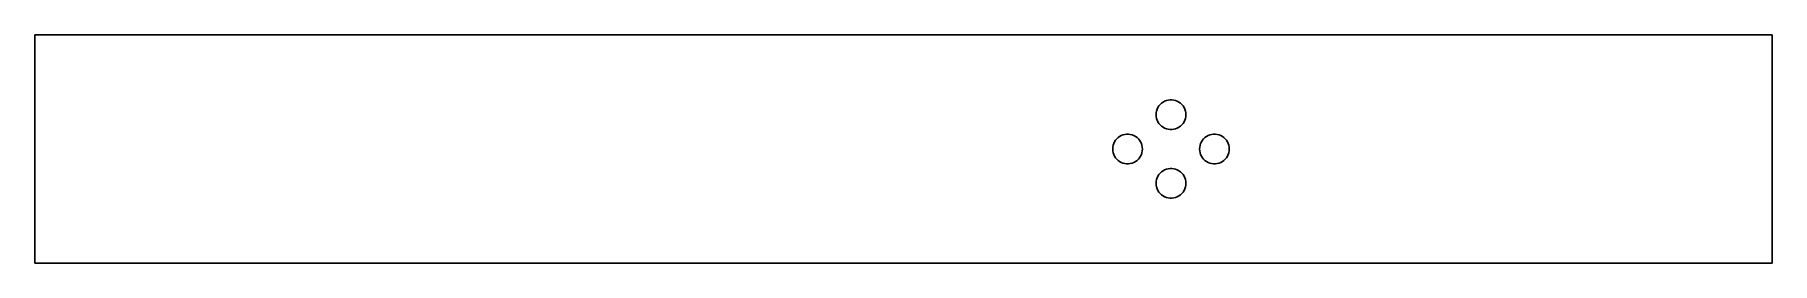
# Model space of a CAD drawing. Header units: metres. Extents: x 0 to 380, y -25 to 25.
import ezdxf

# ---------------------------------------------------------------- set-up
doc = ezdxf.new("R2010")
doc.units = ezdxf.units.M

msp = doc.modelspace()

# ---------------------------------------------------------------- linework, layer by layer
for p, q in [((380, 25), (0, 25)), ((0, 25), (0, -25)), ((380, -25), (380, 25)), ((245.25, 7.5), (245.276, 7.90732)), ((245.276, 7.90732), (245.352, 8.30823)), ((245.352, 8.30823), (245.478, 8.6964)), ((245.478, 8.6964), (245.652, 9.06569)), ((245.652, 9.06569), (245.871, 9.41029)), ((245.871, 9.41029), (246.131, 9.72478)), ((246.131, 9.72478), (246.428, 10.0042)), ((246.428, 10.0042), (246.759, 10.2441)), ((246.759, 10.2441), (247.116, 10.4407)), ((247.116, 10.4407), (247.496, 10.5909)), ((247.496, 10.5909), (247.891, 10.6924)), ((247.891, 10.6924), (248.296, 10.7436)), ((248.296, 10.7436), (248.704, 10.7436)), ((248.704, 10.7436), (249.109, 10.6924)), ((249.109, 10.6924), (249.504, 10.5909)), ((249.504, 10.5909), (249.884, 10.4407)), ((249.884, 10.4407), (250.241, 10.2441)), ((250.241, 10.2441), (250.572, 10.0042)), ((250.572, 10.0042), (250.869, 9.72478)), ((250.869, 9.72478), (251.129, 9.41029)), ((251.129, 9.41029), (251.348, 9.06569)), ((251.348, 9.06569), (251.522, 8.6964)), ((251.522, 8.6964), (251.648, 8.30823)), ((251.648, 8.30823), (251.724, 7.90732)), ((251.724, 7.90732), (251.75, 7.5)), ((245.276, 7.09267), (245.25, 7.5)), ((245.352, 6.69176), (245.276, 7.09267)), ((245.478, 6.30359), (245.352, 6.69176)), ((245.652, 5.9343), (245.478, 6.30359)), ((245.871, 5.58969), (245.652, 5.9343)), ((246.131, 5.27521), (245.871, 5.58969)), ((246.428, 4.99582), (246.131, 5.27521)), ((246.759, 4.75592), (246.428, 4.99582)), ((247.116, 4.55931), (246.759, 4.75592)), ((247.496, 4.40906), (247.116, 4.55931)), ((247.891, 4.30756), (247.496, 4.40906)), ((248.296, 4.25641), (247.891, 4.30756)), ((248.704, 4.25641), (248.296, 4.25641)), ((249.109, 4.30756), (248.704, 4.25641)), ((249.504, 4.40906), (249.109, 4.30756)), ((249.884, 4.55931), (249.504, 4.40906)), ((250.241, 4.75592), (249.884, 4.55931)), ((250.572, 4.99582), (250.241, 4.75592)), ((250.869, 5.27521), (250.572, 4.99582)), ((251.129, 5.58969), (250.869, 5.27521)), ((251.348, 5.9343), (251.129, 5.58969)), ((251.522, 6.30359), (251.348, 5.9343)), ((251.648, 6.69176), (251.522, 6.30359)), ((251.724, 7.09267), (251.648, 6.69176)), ((251.75, 7.5), (251.724, 7.09267)), ((235.75, 0), (235.776, 0.407318)), ((235.776, -0.407318), (235.75, 0)), ((235.776, 0.407318), (235.852, 0.808228)), ((235.852, 0.808228), (235.978, 1.1964)), ((235.978, 1.1964), (236.152, 1.56569)), ((236.152, 1.56569), (236.371, 1.91029)), ((236.371, 1.91029), (236.631, 2.22478)), ((236.631, 2.22478), (236.928, 2.50417)), ((236.928, 2.50417), (237.259, 2.74406)), ((237.259, 2.74406), (237.616, 2.94067)), ((237.616, 2.94067), (237.996, 3.09093)), ((237.996, 3.09093), (238.391, 3.19243)), ((238.391, 3.19243), (238.796, 3.24358)), ((238.796, 3.24358), (239.204, 3.24358)), ((239.204, 3.24358), (239.609, 3.19243)), ((239.609, 3.19243), (240.004, 3.09093)), ((240.004, 3.09093), (240.384, 2.94067)), ((240.384, 2.94067), (240.741, 2.74406)), ((240.741, 2.74406), (241.072, 2.50417)), ((241.072, 2.50417), (241.369, 2.22478)), ((241.369, 2.22478), (241.629, 1.91029)), ((241.629, 1.91029), (241.848, 1.56569)), ((241.848, 1.56569), (242.022, 1.1964)), ((242.022, 1.1964), (242.148, 0.808228)), ((242.148, 0.808228), (242.224, 0.407318)), ((242.224, 0.407318), (242.25, 0)), ((242.25, 0), (242.224, -0.407318)), ((254.75, 0), (254.776, 0.407318)), ((254.776, -0.407318), (254.75, 0)), ((254.776, 0.407318), (254.852, 0.808228)), ((254.852, 0.808228), (254.978, 1.1964)), ((254.978, 1.1964), (255.152, 1.56569)), ((255.152, 1.56569), (255.371, 1.91029)), ((255.371, 1.91029), (255.631, 2.22478)), ((255.631, 2.22478), (255.928, 2.50417)), ((255.928, 2.50417), (256.259, 2.74406)), ((256.259, 2.74406), (256.616, 2.94067)), ((256.616, 2.94067), (256.996, 3.09093)), ((256.996, 3.09093), (257.391, 3.19243)), ((257.391, 3.19243), (257.796, 3.24358)), ((257.796, 3.24358), (258.204, 3.24358)), ((258.204, 3.24358), (258.609, 3.19243)), ((258.609, 3.19243), (259.004, 3.09093)), ((259.004, 3.09093), (259.384, 2.94067)), ((259.384, 2.94067), (259.741, 2.74406)), ((259.741, 2.74406), (260.072, 2.50417)), ((260.072, 2.50417), (260.369, 2.22478)), ((260.369, 2.22478), (260.629, 1.91029)), ((260.629, 1.91029), (260.848, 1.56569)), ((260.848, 1.56569), (261.022, 1.1964)), ((261.022, 1.1964), (261.148, 0.808228)), ((261.148, 0.808228), (261.224, 0.407318)), ((261.224, 0.407318), (261.25, 0)), ((261.25, 0), (261.224, -0.407318)), ((235.852, -0.808228), (235.776, -0.407318)), ((235.978, -1.1964), (235.852, -0.808228)), ((236.152, -1.56569), (235.978, -1.1964)), ((236.371, -1.91029), (236.152, -1.56569)), ((236.631, -2.22478), (236.371, -1.91029)), ((236.928, -2.50417), (236.631, -2.22478)), ((237.259, -2.74406), (236.928, -2.50417)), ((237.616, -2.94067), (237.259, -2.74406)), ((237.996, -3.09093), (237.616, -2.94067)), ((238.391, -3.19243), (237.996, -3.09093)), ((238.796, -3.24358), (238.391, -3.19243)), ((239.204, -3.24358), (238.796, -3.24358)), ((239.609, -3.19243), (239.204, -3.24358)), ((240.004, -3.09093), (239.609, -3.19243)), ((240.384, -2.94067), (240.004, -3.09093)), ((240.741, -2.74406), (240.384, -2.94067)), ((241.072, -2.50417), (240.741, -2.74406)), ((241.369, -2.22478), (241.072, -2.50417)), ((241.629, -1.91029), (241.369, -2.22478)), ((241.848, -1.56569), (241.629, -1.91029)), ((242.022, -1.1964), (241.848, -1.56569)), ((242.148, -0.808228), (242.022, -1.1964)), ((242.224, -0.407318), (242.148, -0.808228)), ((254.852, -0.808228), (254.776, -0.407318)), ((254.978, -1.1964), (254.852, -0.808228)), ((255.152, -1.56569), (254.978, -1.1964)), ((255.371, -1.91029), (255.152, -1.56569)), ((255.631, -2.22478), (255.371, -1.91029)), ((255.928, -2.50417), (255.631, -2.22478)), ((256.259, -2.74406), (255.928, -2.50417)), ((256.616, -2.94067), (256.259, -2.74406)), ((256.996, -3.09093), (256.616, -2.94067)), ((257.391, -3.19243), (256.996, -3.09093)), ((257.796, -3.24358), (257.391, -3.19243)), ((258.204, -3.24358), (257.796, -3.24358)), ((258.609, -3.19243), (258.204, -3.24358)), ((259.004, -3.09093), (258.609, -3.19243)), ((259.384, -2.94067), (259.004, -3.09093)), ((259.741, -2.74406), (259.384, -2.94067)), ((260.072, -2.50417), (259.741, -2.74406)), ((260.369, -2.22478), (260.072, -2.50417)), ((260.629, -1.91029), (260.369, -2.22478)), ((260.848, -1.56569), (260.629, -1.91029)), ((261.022, -1.1964), (260.848, -1.56569)), ((261.148, -0.808228), (261.022, -1.1964)), ((261.224, -0.407318), (261.148, -0.808228)), ((245.25, -7.5), (245.276, -7.09267)), ((245.276, -7.90732), (245.25, -7.5)), ((245.276, -7.09267), (245.352, -6.69176)), ((245.352, -6.69176), (245.478, -6.30359)), ((245.478, -6.30359), (245.652, -5.9343)), ((245.652, -5.9343), (245.871, -5.58969)), ((245.871, -5.58969), (246.131, -5.27521)), ((246.131, -5.27521), (246.428, -4.99582)), ((246.428, -4.99582), (246.759, -4.75592)), ((246.759, -4.75592), (247.116, -4.55931)), ((247.116, -4.55931), (247.496, -4.40906)), ((247.496, -4.40906), (247.891, -4.30756)), ((247.891, -4.30756), (248.296, -4.25641)), ((248.296, -4.25641), (248.704, -4.25641)), ((248.704, -4.25641), (249.109, -4.30756)), ((249.109, -4.30756), (249.504, -4.40906)), ((249.504, -4.40906), (249.884, -4.55931)), ((249.884, -4.55931), (250.241, -4.75592)), ((250.241, -4.75592), (250.572, -4.99582)), ((250.572, -4.99582), (250.869, -5.27521)), ((250.869, -5.27521), (251.129, -5.58969)), ((251.129, -5.58969), (251.348, -5.9343)), ((251.348, -5.9343), (251.522, -6.30359)), ((251.522, -6.30359), (251.648, -6.69176)), ((251.648, -6.69176), (251.724, -7.09267)), ((251.724, -7.09267), (251.75, -7.5)), ((251.75, -7.5), (251.724, -7.90732)), ((245.352, -8.30823), (245.276, -7.90732)), ((245.478, -8.6964), (245.352, -8.30823)), ((245.652, -9.06569), (245.478, -8.6964)), ((245.871, -9.41029), (245.652, -9.06569)), ((246.131, -9.72478), (245.871, -9.41029)), ((246.428, -10.0042), (246.131, -9.72478)), ((246.759, -10.2441), (246.428, -10.0042)), ((247.116, -10.4407), (246.759, -10.2441)), ((247.496, -10.5909), (247.116, -10.4407)), ((247.891, -10.6924), (247.496, -10.5909)), ((248.296, -10.7436), (247.891, -10.6924)), ((248.704, -10.7436), (248.296, -10.7436)), ((249.109, -10.6924), (248.704, -10.7436)), ((249.504, -10.5909), (249.109, -10.6924)), ((249.884, -10.4407), (249.504, -10.5909)), ((250.241, -10.2441), (249.884, -10.4407)), ((250.572, -10.0042), (250.241, -10.2441)), ((250.869, -9.72478), (250.572, -10.0042)), ((251.129, -9.41029), (250.869, -9.72478)), ((251.348, -9.06569), (251.129, -9.41029)), ((251.522, -8.6964), (251.348, -9.06569)), ((251.648, -8.30823), (251.522, -8.6964)), ((251.724, -7.90732), (251.648, -8.30823)), ((0, -25), (380, -25))]:
    msp.add_line(p, q)

doc.saveas('drawing.dxf')
